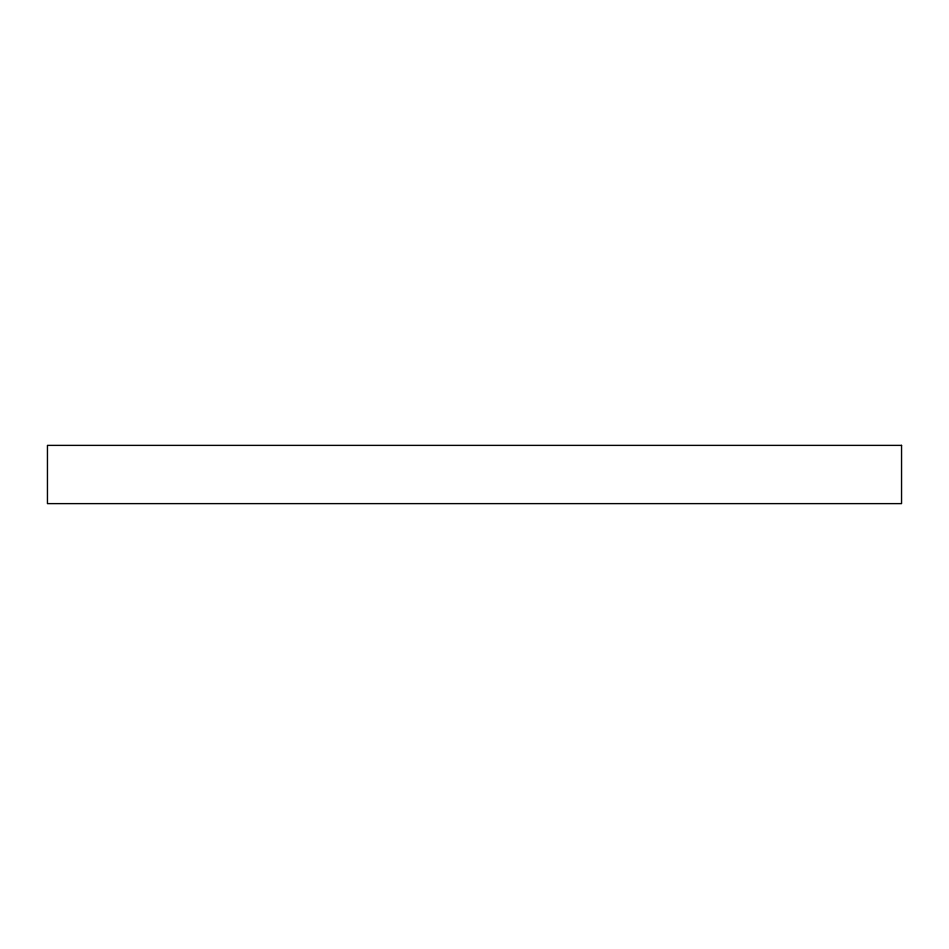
<?xml version="1.0" encoding="UTF-8"?>
<svg xmlns="http://www.w3.org/2000/svg" width="949" height="949" viewBox="0 0 949 949"><rect width="100%" height="100%" fill="white"/><g stroke="black" fill="none" stroke-linecap="round" stroke-linejoin="round"><path stroke-width="1.42" d="M901.55 445.378L47.45 445.378L47.45 503.622L901.55 503.622L901.55 445.378"/></g></svg>
